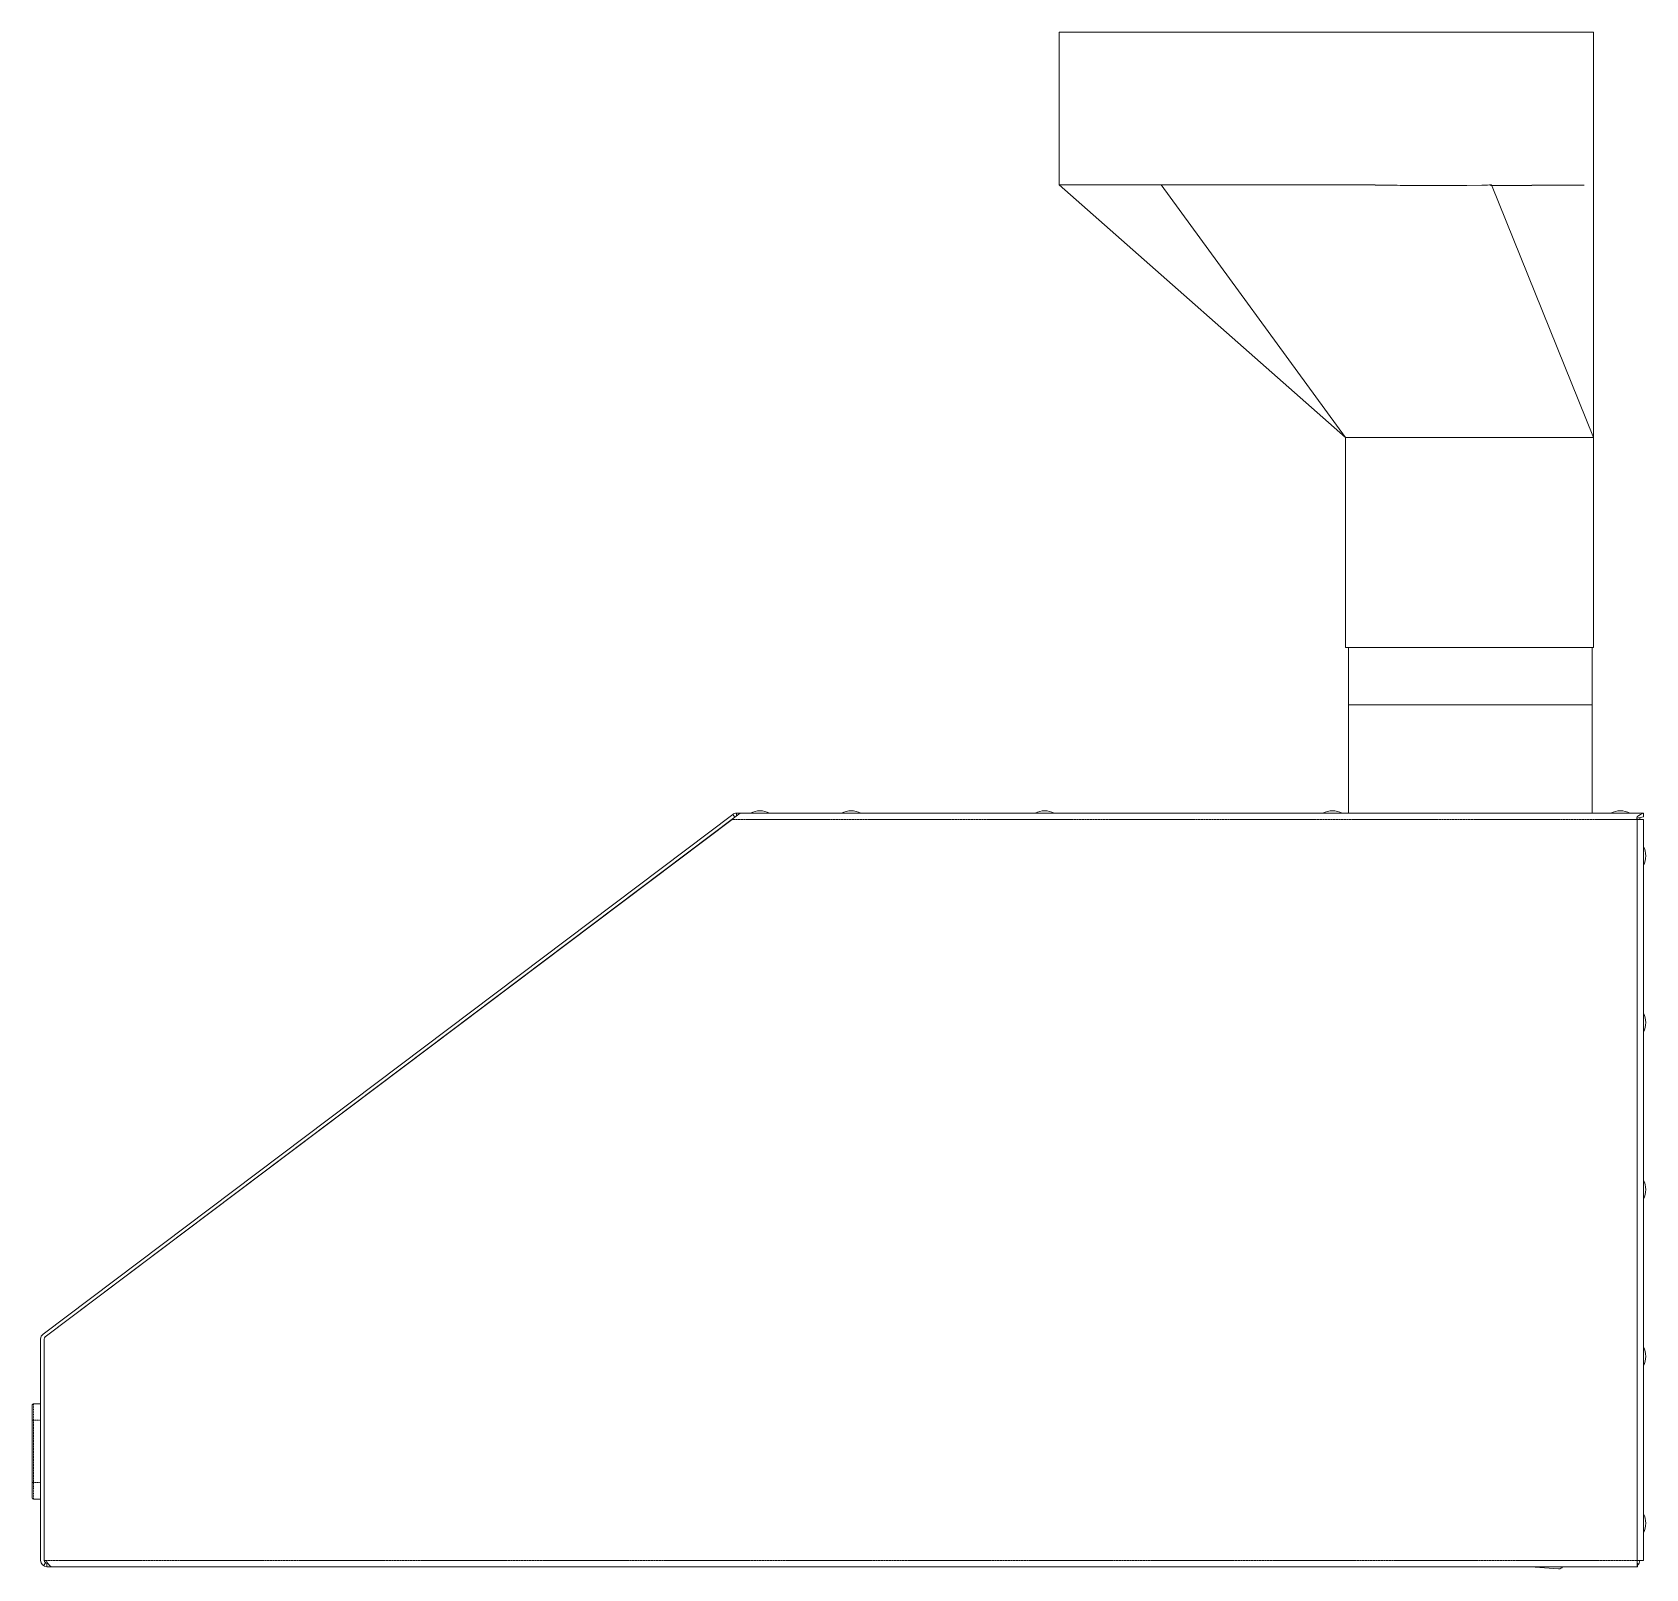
# Model space of a CAD drawing. Header units: millimetres. Extents: x 46989 to 543236, y 252623 to 526638.
# Drawn here: x 452998 to 468678, y 491020 to 505953 of the extents above; entities that cross this region are included whole.
import ezdxf

# ---------------------------------------------------------------- set-up
doc = ezdxf.new("R2010")
doc.units = ezdxf.units.MM
doc.linetypes.add('PHANTOM', pattern=[20, 10, -2, 2, -2, 2, -2])

msp = doc.modelspace()

# ---------------------------------------------------------------- linework, layer by layer
at = {"color": 7, "lineweight": 13, "ltscale": 0.03937}
for p, q in [((463968, 505953), (462978, 505953)), ((462978, 504469), (462978, 505953)), ((467180, 505953), (463968, 505953)), ((468171, 505953), (467180, 505953)), ((468171, 504469), (468171, 505953)), ((463968, 504469), (462978, 504469)), ((462978, 504469), (465760, 502013)), ((465760, 502013), (463968, 504469)), ((468171, 502013), (467180, 504469)), ((468171, 502013), (467180, 504469)), ((468171, 504469), (468171, 502013)), ((465760, 499973), (465760, 502013)), ((465760, 502013), (468171, 502013)), ((468171, 499973), (468171, 502013)), ((465760, 499973), (468171, 499973)), ((468156, 499416), (465790, 499416)), ((465790, 499416), (465790, 498364)), ((468156, 499416), (468156, 498364)), ((453103, 493301), (459805, 498351)), ((453125, 493272), (459827, 498323)), ((453125, 493272), (459800, 498303)), ((468656, 498364), (459888, 498364)), ((468656, 491100), (468656, 498303)), ((453079, 493252), (453079, 491100)), ((453115, 491100), (453115, 493252)), ((453115, 493252), (453115, 491100)), ((452998, 491859), (452998, 492463)), ((453190, 491039), (468595, 491039))]:
    msp.add_line(p, q, dxfattribs=at)
at = {"color": 7, "lineweight": 13, "ltscale": 0.009782}
msp.add_line((463968, 504469), (464259, 504469), dxfattribs=at)
at = {"color": 7, "lineweight": 13, "ltscale": 5.88725e-05}
msp.add_line((464259, 504469), (464260, 504469), dxfattribs=at)
at = {"color": 7, "lineweight": 13, "ltscale": 0.010309}
msp.add_line((464260, 504469), (464566, 504469), dxfattribs=at)
at = {"color": 7, "lineweight": 13, "ltscale": 8.29021e-05}
msp.add_line((464566, 504469), (464569, 504469), dxfattribs=at)
at = {"color": 7, "lineweight": 13, "ltscale": 0.010853}
msp.add_line((464569, 504469), (464891, 504469), dxfattribs=at)
at = {"color": 7, "lineweight": 13, "ltscale": 6.04344e-05}
msp.add_line((464891, 504469), (464893, 504469), dxfattribs=at)
at = {"color": 7, "lineweight": 13, "ltscale": 0.011338}
msp.add_line((464893, 504469), (465229, 504469), dxfattribs=at)
at = {"color": 7, "lineweight": 13, "ltscale": 1.92237e-05}
msp.add_line((465229, 504469), (465230, 504469), dxfattribs=at)
at = {"color": 7, "lineweight": 13, "ltscale": 0.005928}
msp.add_line((465230, 504469), (465405, 504469), dxfattribs=at)
at = {"color": 7, "lineweight": 13, "ltscale": 0.00293}
msp.add_line((465406, 504469), (465493, 504469), dxfattribs=at)
at = {"color": 7, "lineweight": 13, "ltscale": 0.007748}
msp.add_line((465493, 504469), (465722, 504469), dxfattribs=at)
at = {"color": 7, "lineweight": 13, "ltscale": 0.005036}
msp.add_line((465723, 504469), (465872, 504469), dxfattribs=at)
at = {"color": 7, "lineweight": 13, "ltscale": 0.005969}
msp.add_line((465872, 504469), (466049, 504469), dxfattribs=at)
at = {"color": 7, "lineweight": 13, "ltscale": 1.27357e-05}
msp.add_line((465872, 504469), (465872, 504469), dxfattribs=at)
at = {"color": 7, "lineweight": 13, "ltscale": 0.000506183}
msp.add_line((467159, 504469), (467174, 504469), dxfattribs=at)
at = {"color": 7, "lineweight": 13, "ltscale": 0.000200407}
msp.add_line((467174, 504469), (467180, 504469), dxfattribs=at)
at = {"color": 7, "lineweight": 13, "ltscale": 0.00517}
msp.add_line((467925, 504468), (468079, 504468), dxfattribs=at)
at = {"color": 7, "lineweight": 13, "ltscale": 0.01875}
for p, q in [((465790, 499973), (465790, 499416)), ((468156, 499973), (468156, 499416))]:
    msp.add_line(p, q, dxfattribs=at)
at = {"color": 7, "linetype": 'PHANTOM', "lineweight": 13, "ltscale": 0.03937}
for p, q in [((468595, 498303), (459800, 498303)), ((468595, 491100), (468595, 498303)), ((453010, 491859), (453010, 492463)), ((453133, 491100), (468595, 491100))]:
    msp.add_line(p, q, dxfattribs=at)
at = {"color": 7, "lineweight": 13, "ltscale": 0.0012}
for p, q in [((459805, 498351), (459827, 498323)), ((468656, 498364), (468656, 498328)), ((453108, 491048), (453127, 491078)), ((453140, 491039), (453140, 491074)), ((468598, 491039), (468598, 491074))]:
    msp.add_line(p, q, dxfattribs=at)
at = {"color": 7, "lineweight": 13, "ltscale": 0.002154}
msp.add_line((459827, 498323), (459878, 498362), dxfattribs=at)
at = {"color": 7, "lineweight": 13, "ltscale": 0.01442}
msp.add_line((459842, 498364), (460270, 498364), dxfattribs=at)
at = {"color": 7, "lineweight": 13, "ltscale": 0.000985664}
msp.add_line((459842, 498364), (459842, 498334), dxfattribs=at)
at = {"color": 7, "lineweight": 13, "ltscale": 3.70431e-05}
msp.add_line((459878, 498362), (459880, 498362), dxfattribs=at)
at = {"color": 7, "lineweight": 13, "ltscale": 3.06442e-05}
msp.add_line((459883, 498364), (459884, 498364), dxfattribs=at)
at = {"color": 7, "lineweight": 13, "ltscale": 0.000124353}
msp.add_line((459884, 498364), (459888, 498364), dxfattribs=at)
at = {"color": 7, "lineweight": 13, "ltscale": 0.000915287}
msp.add_line((460297, 498364), (460270, 498364), dxfattribs=at)
at = {"color": 7, "lineweight": 13, "ltscale": 0.001627}
for p, q in [((460864, 498364), (460912, 498364)), ((462745, 498364), (462793, 498364)), ((465542, 498364), (465590, 498364)), ((468339, 498364), (468387, 498364)), ((468656, 498041), (468656, 497993)), ((468656, 496419), (468656, 496371)), ((468656, 494798), (468656, 494750)), ((468656, 493177), (468656, 493128)), ((468656, 491555), (468656, 491507))]:
    msp.add_line(p, q, dxfattribs=at)
at = {"color": 7, "lineweight": 13, "ltscale": 0.004623}
for p, q in [((460912, 498364), (461049, 498364)), ((462793, 498364), (462930, 498364)), ((465590, 498364), (465727, 498364)), ((468387, 498364), (468524, 498364)), ((468656, 497993), (468656, 497855)), ((468656, 496371), (468656, 496234)), ((468656, 494750), (468656, 494613)), ((468656, 493128), (468656, 492991)), ((468656, 491507), (468656, 491370))]:
    msp.add_line(p, q, dxfattribs=at)
at = {"color": 7, "lineweight": 13, "ltscale": 0.00205}
for p, q in [((468656, 498303), (468595, 498303)), ((468656, 491100), (468595, 491100)), ((468595, 491039), (468595, 491100))]:
    msp.add_line(p, q, dxfattribs=at)
at = {"color": 7, "lineweight": 13, "ltscale": 0.00505}
for p, q in [((452998, 492612), (452998, 492463)), ((452998, 491859), (452998, 491709))]:
    msp.add_line(p, q, dxfattribs=at)
at = {"color": 7, "lineweight": 13, "ltscale": 0.002325}
for p, q in [((453079, 492624), (453010, 492624)), ((453079, 491697), (453010, 491697))]:
    msp.add_line(p, q, dxfattribs=at)
at = {"color": 7, "linetype": 'PHANTOM', "lineweight": 13, "ltscale": 0.00545}
for p, q in [((453010, 492624), (453010, 492463)), ((453010, 491859), (453010, 491697))]:
    msp.add_line(p, q, dxfattribs=at)
at = {"color": 7, "linetype": 'PHANTOM', "lineweight": 13, "ltscale": 0.000399973}
for p, q in [((453010, 492463), (452998, 492463)), ((453010, 491859), (452998, 491859))]:
    msp.add_line(p, q, dxfattribs=at)
at = {"color": 7, "linetype": 'PHANTOM', "lineweight": 13, "ltscale": 0.002325}
for p, q in [((453079, 492463), (453010, 492463)), ((453079, 491859), (453010, 491859))]:
    msp.add_line(p, q, dxfattribs=at)
at = {"color": 7, "lineweight": 13, "ltscale": 0.00062501}
msp.add_line((453133, 491100), (453115, 491100), dxfattribs=at)
at = {"color": 7, "lineweight": 13, "ltscale": 0.00030013}
msp.add_line((453149, 491074), (453140, 491074), dxfattribs=at)
at = {"color": 7, "lineweight": 13, "ltscale": 0.001704}
msp.add_line((453190, 491039), (453140, 491039), dxfattribs=at)
at = {"color": 7, "lineweight": 13, "ltscale": 0.009178}
msp.add_line((467830, 491020), (467559, 491039), dxfattribs=at)
at = {"color": 7, "lineweight": 13, "ltscale": 0.000120989}
for p, q in [((468598, 491074), (468595, 491074)), ((468598, 491039), (468595, 491039))]:
    msp.add_line(p, q, dxfattribs=at)
at = {"color": 7, "lineweight": 13, "ltscale": 0.000482289}
msp.add_line((468598, 491039), (468598, 491053), dxfattribs=at)
at = {"color": 7, "lineweight": 13, "ltscale": 0.03937}
for points in [[(466506, 504463), (466695, 504462), (466789, 504462)], [(466789, 504462), (466938, 504463), (467085, 504466)], [(468590, 498313), (468591, 498318), (468593, 498322), (468595, 498326), (468602, 498334), (468611, 498340), (468628, 498351), (468645, 498359), (468656, 498364)], [(468595, 498303), (468591, 498307), (468590, 498313)], [(468591, 498309), (468592, 498310), (468598, 498314), (468607, 498317), (468623, 498322), (468656, 498328)], [(453133, 491100), (453150, 491072), (453159, 491060), (453166, 491052), (453174, 491045), (453182, 491040), (453190, 491039)]]:
    msp.add_lwpolyline(points, dxfattribs=at)
for centre, radius, start, end in [((464648, 337886), 166587, 89.44549, 89.51775), ((467078, 581047), 76586, 269.38865, 269.57226), ((466842, 513850), 9387, 271.4853, 271.9394), ((466516, 807674), 303211, 270.12374, 270.19921), ((467403, 549668), 45203, 270.2127, 270.6621), ((459842, 498303), 60.8, 90, 127), ((459842, 498303), 25.2, 120.0342, 127), ((459888, 498340), 23.3, 90.3448, 110.8365), ((460070, 498182), 204, 90, 116.9915), ((460070, 498182), 204, 63.0085, 90), ((460956, 498182), 204, 90, 116.9915), ((460956, 498182), 204, 63.0085, 90), ((462837, 498182), 204, 90, 116.9915), ((462837, 498182), 204, 63.0085, 90), ((465634, 498182), 204, 90, 116.9915), ((465634, 498182), 204, 63.0085, 90), ((468432, 498182), 204, 90, 116.9915), ((468432, 498182), 204, 63.0085, 90), ((468559, 498303), 60.8, 0, 16.6427), ((468474, 497948), 204, 360, 26.9915), ((468474, 497948), 204, 333.0085, 0), ((468474, 496327), 204, 360, 26.9915), ((468474, 496327), 204, 333.0085, 0), ((468474, 494705), 204, 360, 26.9915), ((468474, 494705), 204, 333.0085, 0), ((453140, 493252), 60.8, 127, 180), ((453140, 493252), 25.2, 127, 180), ((453140, 493252), 25.2, 127, 180), ((468474, 493084), 204, 360, 26.9915), ((468474, 493084), 204, 333.0085, 0), ((453010, 492612), 11.9, 90, 180.0002), ((453010, 491709), 11.9, 180, 270), ((468474, 491462), 204, 360, 26.9915), ((468474, 491462), 204, 333.0085, 0), ((453140, 491100), 60.8, 180, 270), ((453140, 491100), 25.2, 180, 270), ((468559, 491100), 60.8, 310.1222, 0), ((467834, 491064), 44.7, 266, 325.0503)]:
    msp.add_arc(centre, radius, start, end, dxfattribs=at)

doc.saveas('drawing.dxf')
